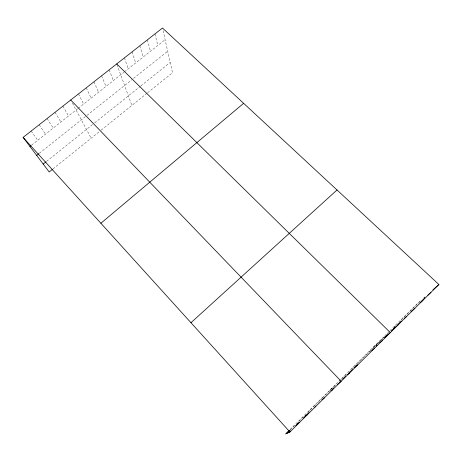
<?xml version="1.0" encoding="UTF-8"?>
<svg xmlns="http://www.w3.org/2000/svg" width="462" height="462" viewBox="0 0 462 462"><rect width="100%" height="100%" fill="white"/><g stroke="black" fill="none" stroke-linecap="round" stroke-linejoin="round"><path stroke-width="0.35" stroke-dasharray="2.31 1.73" d="M290.096 429.481L389.431 331.237M389.945 330.728L416.297 304.666L421.419 300.092M289.963 430.139L295.339 424.821M298.741 421.459L303.107 417.14M308.42 411.885L309.863 410.452M310.377 409.944L313.958 406.398M314.472 405.896L317.544 402.858M318.052 402.35L322.118 398.325M322.626 397.822L336.769 383.835M339.281 381.352L340.286 380.359M341.285 379.371L344.277 376.409M344.779 375.912L347.274 373.446M351.738 369.028L371.898 349.081M372.389 348.602L374.821 346.194M375.306 345.709L379.747 341.32M380.249 340.823L384.731 336.388M387.208 333.939L388.201 332.958M394.132 327.09L395.611 325.629M401.016 320.281L420.94 300.571M330.07 391.037L331.052 390.067M333.5 387.641L334.482 386.671M369.871 351.651L370.882 350.652M373.92 347.649L374.925 346.65M377.945 343.664L378.95 342.671M381.462 340.182L382.911 338.75M424.064 298.025L425.063 297.043M423.729 298.036L425.138 296.783M373.435 347.054L375.311 345.449M376.287 344.617L378.626 342.613M53.003 168.919L99.093 131.82M101.195 130.128L147.124 93.157M147.644 92.735L172.511 72.725L162.636 28.713M46.581 161.359L93.555 123.764M94.641 122.898L140.315 86.354M140.852 85.92L170.201 62.439M39.374 153.245L86.417 115.841M86.977 115.396L131.872 79.701M133.547 78.373L167.689 51.23M31.618 145.132L77.703 108.737M78.24 108.31L123.903 72.245M124.44 71.824L165.101 39.709M330.295 389.726L333.633 387.121M31.156 131.046L37.745 140.292M39.166 124.763L45.501 134.165M47.124 118.52L53.217 128.078M55.042 112.312L60.88 122.02M62.907 106.139L68.509 115.997M72.407 103.13L91.17 138.196M78.511 93.901L83.628 104.06M86.244 87.838L91.124 98.135M93.93 81.809L98.573 92.25M101.571 75.808L105.989 86.394M109.171 69.849L113.357 80.573M116.955 64.564L131.866 105.44M124.463 57.854L128.193 68.855M132.155 51.819L135.661 62.959M139.807 45.819L143.081 57.097M147.407 39.853L150.468 51.27M154.966 33.922L157.802 45.472"/><path stroke-width="0.69" d="M289.085 430.48L285.556 433.974L289.928 431.982L438.9 284.505L162.48 28.026L23.1 137.37L49.186 171.991L52.454 169.358M286.538 433.523L289.472 430.619M287.63 433.027L289.657 431.023M288.762 432.513L290.246 431.046M295.674 425.669L299.116 422.262M303.534 417.896L308.905 412.578M332.195 389.53L333.212 388.525M337.266 384.511L341.175 381.248L70.732 100M342.816 379.019L345.333 376.524M348.342 373.55L352.344 369.588M376.08 346.09L377.061 345.12M384.378 337.884L387.335 334.956M391.32 331.006L394.808 327.558M397.776 324.619L401.247 321.188M421.794 300.849L424.22 298.446M190.962 322.707L337.023 189.974M432.906 289.847L438.9 284.505M427.806 295.166L430.942 292.382M420.432 302.523L422.932 300.312M411.186 311.527L414.864 308.298M404.238 318.52L406.745 316.343M393.815 328.54L398.562 324.44M385.839 336.434L390.326 332.594L116.724 63.923M379.631 342.804L382.27 340.563M100.883 223.25L243.636 103.326M371.685 350.67L374.168 348.591M354.342 367.608L357.784 364.807M43.209 164.056L46.015 161.81M347.395 374.688L349.509 373.001M36.677 155.388L38.837 153.673M29.943 146.454L31.058 145.576M331.739 390.35L332.784 389.558M321.997 399.618L324.336 397.926M314.801 407.057L315.823 406.346M305.492 415.956L307.253 414.836M297.158 424.208L298.625 423.377M23.1 137.37L289.928 431.982"/></g></svg>
